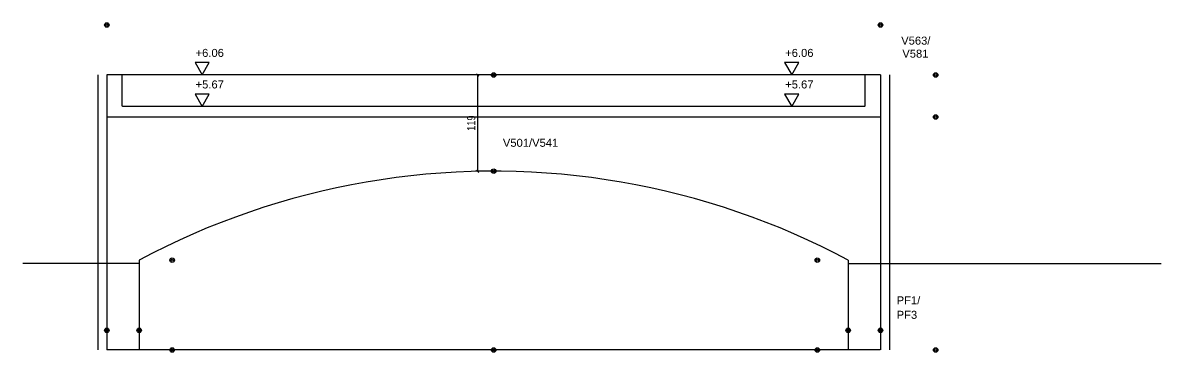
# Model space of a CAD drawing. Extents: x -15895 to 12929, y -2522 to 15173.
# Drawn here: x -7256 to -5847, y 11366 to 11773 of the extents above; entities that cross this region are included whole.
import ezdxf

# ---------------------------------------------------------------- set-up
doc = ezdxf.new("R2010")
doc.units = 0
doc.header["$PDMODE"] = 35
doc.header["$PDSIZE"] = -10
doc.linetypes.add('ESTILO_TQS_0002', pattern=[0.4, 0.1, -0.3])
doc.linetypes.add('ESTILO_TQS_0006', pattern=[0.3, 0.2, -0.1])
for name, color, linetype in [('COTA', 241, 'Continuous'), ('MTH-201', 4, 'Continuous'), ('MTH-224', 4, 'Continuous'), ('MTH-FACE-VIGA', 7, 'Continuous'), ('MTH-SIMB_COTA', 3, 'Continuous'), ('MTH-TXT', 4, 'Continuous'), ('MTH-VIGA-INVERTIDA', 7, 'ESTILO_TQS_0002')]:
    doc.layers.add(name, color=color, linetype=linetype)
doc.styles.add('COTA TECNICA', font='techl___.ttf', dxfattribs={"height": 10})
doc.styles.add('TQS_ARIAL', font='arial.ttf')
doc.dimstyles.new('PAINEL', dxfattribs={"dimtxt": 10, "dimasz": 3, "dimexe": 3, "dimexo": 3, "dimgap": 3, "dimtad": 1, "dimdec": 1, "dimzin": 12, "dimdsep": 46, "dimtxsty": 'COTA TECNICA', "dimblk1": 'OBLIQUE', "dimblk2": 'OBLIQUE', "dimsah": 1, "dimcen": 0.9, "dimclrd": 4, "dimclre": 4, "dimclrt": 240, "dimadec": 1, "dimazin": 3, "dimtfac": 1, "dimtdec": 1, "dimtmove": 0, "dimatfit": 3, "dimfxl": 1, "dimtolj": 1, "dimtzin": 12, "dimarcsym": 0})

# ---------------------------------------------------------------- blocks, each defined once
blk = doc.blocks.new('_Oblique')
at = {"color": 0, "linetype": 'ByBlock', "lineweight": -2}
blk.add_line((-0.5, -0.5), (0.5, 0.5), dxfattribs=at)
blk = doc.blocks.new('*D2281')
at = {"layer": 'COTA', "color": 4, "lineweight": -2, "transparency": 16777216}
for p, q in [((-6676.2, 11708.6), (-6695.9, 11708.6)), ((-6692.9, 11589.6), (-6692.9, 11708.6)), ((-6676.2, 11589.6), (-6695.9, 11589.6))]:
    blk.add_line(p, q, dxfattribs=at)
at = {"layer": 'Defpoints', "color": 0, "transparency": 16777216}
for p in [(-6692.9, 11708.6), (-6673.2, 11708.6), (-6673.2, 11589.6)]:
    blk.add_point(p, dxfattribs=at)
at = {"layer": 'COTA', "color": 4, "lineweight": -2, "transparency": 16777216, "xscale": 3, "yscale": 3, "zscale": 3}
for p, rotation in [((-6692.9, 11708.6), 90), ((-6692.9, 11589.6), 270)]:
    blk.add_blockref('_Oblique', p, dxfattribs=dict(at, rotation=rotation))
at = {"layer": 'COTA', "color": 240, "transparency": 16777216, "insert": (-6701, 11649.1), "char_height": 10, "attachment_point": 5, "rotation": 90, "style": 'COTA TECNICA'}
blk.add_mtext('\\A1;119', dxfattribs=at)

msp = doc.modelspace()

# ---------------------------------------------------------------- linework, layer by layer
at = {"layer": 'COTA'}
for p, q in [((-7111.71, 11475.64), (-7255.71, 11475.64)), ((-6234.71, 11475.64), (-5847.5, 11475.64))]:
    msp.add_line(p, q, dxfattribs=at)
at = {"layer": 'MTH-201', "linetype": 'ESTILO_TQS_0006'}
msp.add_line((-6194.71, 11368.64), (-7151.71, 11368.64), dxfattribs=at)
at = {"layer": 'MTH-224', "linetype": 'Continuous'}
for points in [[(-7042.63, 11723.94), (-7033.79, 11708.64), (-7024.96, 11723.94), (-7042.63, 11723.94)], [(-6313.31, 11723.94), (-6304.47, 11708.64), (-6295.64, 11723.94), (-6313.31, 11723.94)], [(-7042.63, 11684.94), (-7033.79, 11669.64), (-7024.96, 11684.94), (-7042.63, 11684.94)], [(-6313.31, 11684.94), (-6304.47, 11669.64), (-6295.64, 11684.94), (-6313.31, 11684.94)]]:
    msp.add_lwpolyline(points, dxfattribs=at)
at = {"layer": 'MTH-FACE-VIGA', "linetype": 'Continuous'}
for p, q in [((-7162.71, 11708.64), (-7162.71, 11368.64)), ((-7151.71, 11708.64), (-7151.71, 11368.64)), ((-6194.71, 11708.64), (-7151.71, 11708.64)), ((-6194.71, 11708.64), (-6194.71, 11368.64)), ((-6183.71, 11708.64), (-6183.71, 11368.64)), ((-7111.71, 11479.64), (-7111.71, 11368.64)), ((-6234.71, 11479.64), (-6234.71, 11368.64))]:
    msp.add_line(p, q, dxfattribs=at)
msp.add_lwpolyline([(-6234.71, 11479.64), (-6251.23, 11488.28), (-6267.92, 11496.58), (-6284.77, 11504.54), (-6301.78, 11512.16), (-6318.94, 11519.44), (-6336.24, 11526.38), (-6353.67, 11532.96), (-6371.24, 11539.2), (-6388.93, 11545.08), (-6406.73, 11550.6), (-6424.64, 11555.77), (-6442.65, 11560.58), (-6460.75, 11565.02), (-6478.93, 11569.1), (-6497.2, 11572.82), (-6515.54, 11576.17), (-6533.94, 11579.15), (-6552.39, 11581.75), (-6570.9, 11583.99), (-6589.44, 11585.86), (-6608.02, 11587.35), (-6626.63, 11588.48), (-6645.25, 11589.22), (-6663.89, 11589.6), (-6682.53, 11589.6), (-6701.16, 11589.22), (-6719.79, 11588.48), (-6738.39, 11587.35), (-6756.97, 11585.86), (-6775.52, 11583.99), (-6794.02, 11581.75), (-6812.48, 11579.15), (-6830.88, 11576.17), (-6849.21, 11572.82), (-6867.48, 11569.1), (-6885.66, 11565.02), (-6903.77, 11560.58), (-6921.77, 11555.77), (-6939.68, 11550.6), (-6957.49, 11545.08), (-6975.17, 11539.2), (-6992.74, 11532.96), (-7010.17, 11526.38), (-7027.48, 11519.44), (-7044.63, 11512.16), (-7061.64, 11504.54), (-7078.5, 11496.58), (-7095.19, 11488.28), (-7111.71, 11479.64)], dxfattribs=at)
at = {"layer": 'MTH-SIMB_COTA', "linetype": 'Continuous'}
for centre, radius in [((-7151.71, 11770.35), 2.8), ((-6194.71, 11770.35), 2.8), ((-7151.71, 11770.35), 1.4), ((-6194.71, 11770.35), 1.4), ((-6673.21, 11708.64), 2.8), ((-6673.21, 11708.64), 1.4), ((-6126.45, 11708.64), 2.8), ((-6126.45, 11708.64), 1.4), ((-6126.45, 11656.64), 2.8), ((-6126.45, 11656.64), 2.8), ((-6126.45, 11656.64), 1.4), ((-6126.45, 11656.64), 1.4), ((-6673.21, 11589.6), 2.8), ((-6673.21, 11589.6), 2.8), ((-6673.21, 11589.6), 1.4), ((-6673.21, 11589.6), 1.4), ((-7070.94, 11479.64), 2.8), ((-7070.94, 11479.64), 1.4), ((-6272.94, 11479.64), 2.8), ((-6272.94, 11479.64), 1.4), ((-7151.71, 11392.98), 2.8), ((-7151.71, 11392.98), 1.4), ((-7111.71, 11392.98), 2.8), ((-7111.71, 11392.98), 2.8), ((-7111.71, 11392.98), 1.4), ((-7111.71, 11392.98), 1.4), ((-6234.71, 11392.98), 2.8), ((-6234.71, 11392.98), 2.8), ((-6234.71, 11392.98), 1.4), ((-6234.71, 11392.98), 1.4), ((-6194.71, 11392.98), 2.8), ((-6194.71, 11392.98), 1.4), ((-7070.94, 11368.64), 2.8), ((-7070.94, 11368.64), 1.4), ((-6673.21, 11368.64), 2.8), ((-6673.21, 11368.64), 1.4), ((-6272.94, 11368.64), 2.8), ((-6272.94, 11368.64), 1.4), ((-6126.45, 11368.64), 2.8), ((-6126.45, 11368.64), 1.4)]:
    msp.add_circle(centre, radius, dxfattribs=at)
at = {"layer": 'MTH-VIGA-INVERTIDA', "linetype": 'ESTILO_TQS_0006'}
for p, q in [((-7132.71, 11669.64), (-7132.71, 11708.64)), ((-6213.71, 11669.64), (-6213.71, 11708.64)), ((-6213.71, 11669.64), (-7132.71, 11669.64)), ((-6194.71, 11656.64), (-7151.71, 11656.64))]:
    msp.add_line(p, q, dxfattribs=at)

# ---------------------------------------------------------------- texts
at = {"layer": 'MTH-TXT', "linetype": 'Continuous', "style": 'TQS_ARIAL'}
for s, p in [('V563/', (-6169.12, 11746.14)), ('+6.06', (-7041.93, 11730.96)), ('+6.06', (-6312.61, 11730.96)), ('V581', (-6167.75, 11730.03)), ('+5.67', (-7041.93, 11691.96)), ('+5.67', (-6312.61, 11691.96)), ('V501/V541', (-6661.83, 11619.84)), ('PF1/', (-6174.74, 11425.06)), ('PF3', (-6174.74, 11407.16))]:
    msp.add_text(s, height=9.9, dxfattribs=at).set_placement(p)

# ---------------------------------------------------------------- dimensions: what is measured, and where the dimension line sits
at = {"layer": 'COTA'}
dim = msp.add_linear_dim(base=(-6692.87, 11708.64), p1=(-6673.21, 11589.6), p2=(-6673.21, 11708.64), angle=90, dimstyle='PAINEL', dxfattribs=at)
dim.commit()
dim.dimension.update_dxf_attribs({"geometry": '*D2281', "text_midpoint": (-6700.96, 11649.12)})

doc.saveas('drawing.dxf')
